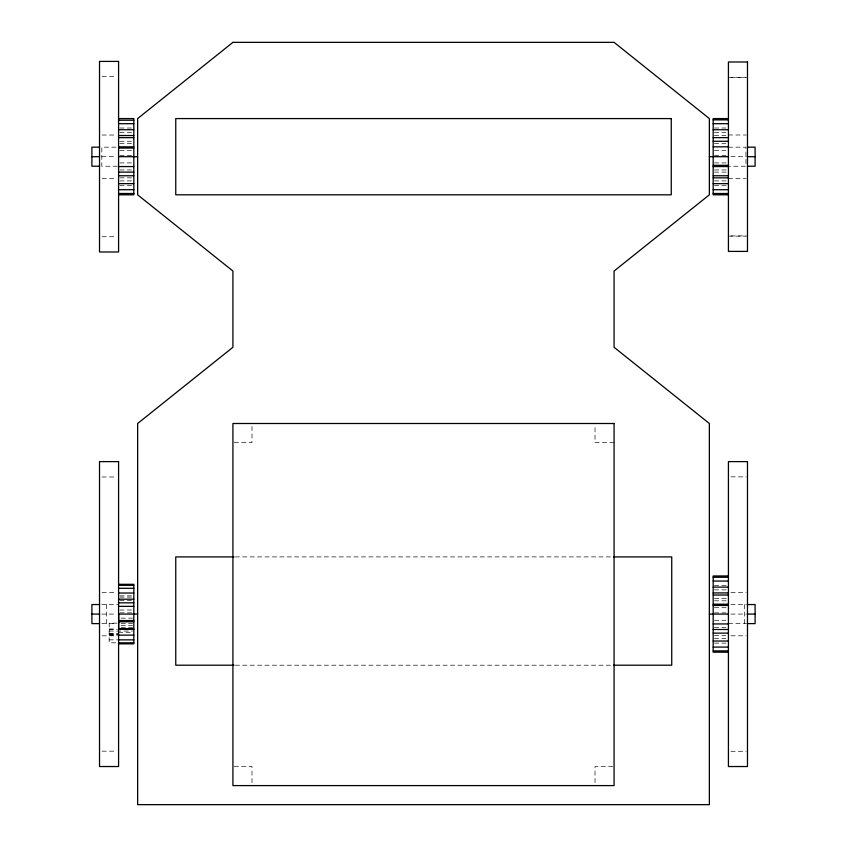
<?xml version="1.0" encoding="UTF-8"?>
<svg xmlns="http://www.w3.org/2000/svg" width="847" height="847" viewBox="0 0 847 847"><rect width="100%" height="100%" fill="white"/><g stroke="black" fill="none" stroke-linecap="round" stroke-linejoin="round"><path stroke-width="0.64" stroke-dasharray="4.24 3.18" d="M102.064 76.654L116.039 76.654M728.42 77.278L746.207 77.278M730.961 77.448L746.207 77.448M119.851 128.024L132.556 128.024M714.445 128.024L725.879 128.024M119.851 132.492L132.556 132.492M714.445 132.492L725.879 132.492M102.064 135.033L116.039 135.033M728.42 134.969L746.207 135.022M714.445 135.541L725.879 135.541M119.851 141.28L132.556 141.28M119.851 143.439L132.556 143.439M714.445 143.439L725.879 143.439M115.997 147.166L101.809 147.166L101.809 166.224L118.58 166.224M728.42 147.166L745.953 147.166L745.953 166.224L728.42 166.224M119.851 150.48L132.556 150.48M714.445 150.48L725.879 150.48M119.851 155.456L133.826 155.456M714.445 155.456L725.879 155.456M101.809 156.695L116.039 156.695M730.929 156.695L746.207 156.695M119.851 162.91L132.556 162.91M714.445 162.91L728.42 162.91M119.851 169.951L132.556 169.951M714.445 169.951L727.149 169.951M714.445 172.11L727.149 172.11M119.851 177.849L132.556 177.849M102.064 178.357L116.039 178.357M728.42 178.421L746.207 178.368M119.851 180.898L132.556 180.898M714.445 180.898L727.149 180.898M119.851 185.366L132.556 185.366M714.445 185.366L727.149 185.366M730.961 235.942L746.207 235.942M728.42 236.112L746.207 236.112M102.064 236.737L116.039 236.737M234.196 442.558L251.983 442.558L251.983 424.771M614.075 442.558L595.018 442.558L595.018 424.771M102.064 476.988L116.039 476.988M730.961 476.861L746.207 476.861M235.265 556.903L613.535 556.903M714.445 585.404L727.149 585.404M714.445 589.872L727.149 589.872M102.064 592.328L116.039 592.328M730.961 592.349L746.207 592.349M119.851 595.865L132.556 595.865M119.851 597.103L132.556 597.103M714.445 598.522L727.149 598.522M119.851 600.587L132.556 600.587M714.445 600.819L727.149 600.819M101.809 604.546L118.58 604.546M730.887 604.546L746.461 604.546M714.445 607.712L727.149 607.712M119.851 610.02L132.556 610.02M119.967 612.836L132.566 612.836M714.445 612.879L725.879 612.879M101.809 614.075L116.145 614.075M730.887 614.075L746.461 614.075M121.121 618.13L132.556 618.13M714.445 620.29L725.879 620.29M116.96 623.159L109.178 623.159L109.178 642.82L118.58 642.82M101.809 623.604L116.145 623.604M121.121 623.604L132.556 623.604M728.42 623.604L746.461 623.604M121.121 625.308L132.556 625.308M121.121 627.563L132.556 627.563M714.445 627.563L725.879 627.563M109.178 628.961L116.325 628.961M109.178 629.321L116.96 629.321M109.178 631.047L132.524 631.047M118.58 632.286L132.556 632.286M109.178 633.376L118.58 633.376M109.178 634.022L116.96 634.022M109.178 634.392L118.58 634.392M109.178 635.123L118.58 635.123M714.445 635.462L725.879 635.462M102.064 635.822L116.039 635.822M730.961 635.801L746.207 635.801M714.445 638.627L725.879 638.627M109.178 639.856L118.58 639.856M714.445 643.117L725.879 643.117M235.265 665.202L613.535 665.202M102.064 751.162L116.039 751.162M730.961 751.289L746.207 751.289M234.196 766.535L251.983 766.535L251.983 785.593M612.804 766.535L595.018 766.535L595.018 785.593M744.428 604.546L744.428 623.604M106.383 604.546L106.383 623.604"/><path stroke-width="1.27" d="M118.58 118.58L133.826 118.58L133.826 194.81L118.58 194.81M728.42 118.58L713.174 118.58L713.174 194.81L728.42 194.81M713.174 119.882L728.42 119.882M118.58 120.232L133.826 120.232M118.58 123.683L133.826 123.683M713.174 123.683L728.42 123.683M118.58 129.739L133.826 129.739M713.174 129.739L728.42 129.739M118.58 135.541L133.826 135.541M118.58 137.638L133.826 137.638M713.174 137.638L728.42 137.638M713.174 141.28L728.42 141.28M118.58 146.827L133.826 146.827M713.174 146.827L728.42 146.827M99.523 147.166L91.9 147.166L91.9 166.224L99.523 166.224M747.478 147.166L755.101 147.166L755.101 166.224L747.478 166.224M118.58 148.077L133.826 148.077M91.9 156.695L99.523 156.695M118.58 156.695L137.638 156.695M709.363 156.695L728.42 156.695M747.478 156.695L755.101 156.695M713.174 165.313L728.42 165.313M118.58 166.563L133.826 166.563M713.174 166.563L728.42 166.563M118.58 172.11L133.826 172.11M118.58 175.753L133.826 175.753M713.174 175.753L728.42 175.753M713.174 177.849L728.42 177.849M118.58 183.651L133.826 183.651M713.174 183.651L728.42 183.651M118.58 189.707L133.826 189.707M713.174 189.707L728.42 189.707M118.58 193.508L133.826 193.508M713.174 193.508L728.42 193.508M233.952 556.903L175.753 556.903L175.753 665.202L233.952 665.202M613.535 556.903L671.735 556.903L671.735 665.202L613.535 665.202M728.42 575.96L713.174 575.96L713.174 652.19L728.42 652.19M713.174 577.262L728.42 577.262M713.174 581.063L728.42 581.063M118.58 584.314L133.826 584.314L133.826 643.836L118.58 643.836M118.58 585.33L133.826 585.33M713.174 587.119L728.42 587.119M118.58 588.294L133.826 588.294M713.174 592.921L728.42 592.921M118.58 593.027L133.826 593.027M713.174 595.018L728.42 595.018M118.58 599.189L133.826 599.189M118.58 602.842L133.826 602.842M713.174 604.207L728.42 604.207M99.523 604.546L91.9 604.546L91.9 623.604L99.523 623.604M747.478 604.546L755.101 604.546L755.101 623.604L747.478 623.604M713.174 605.457L728.42 605.457M118.58 606.367L133.826 606.367M91.9 614.075L99.523 614.075M118.58 614.075L137.638 614.075M709.363 614.075L728.42 614.075M747.478 614.075L755.101 614.075M118.707 620.533L133.826 620.533M118.707 621.783L133.826 621.783M713.174 623.943L728.42 623.943M133.826 628.961L118.707 628.961L118.707 614.117M118.262 629.321L133.826 629.321M713.174 629.49L728.42 629.49M713.174 633.133L728.42 633.133M118.58 635.123L133.826 635.123M118.58 639.856L133.826 639.856M713.174 641.031L728.42 641.031M118.58 642.82L133.826 642.82M713.174 647.087L728.42 647.087M713.174 650.888L728.42 650.888M232.925 42.35L137.638 118.58L137.638 194.81L232.925 271.04L232.925 347.27L137.638 423.5L137.638 804.65L709.363 804.65L709.363 423.5L614.075 347.27L614.075 271.04L709.363 194.81L709.363 118.58L614.075 42.35L232.925 42.35M118.58 61.408L99.523 61.408L99.523 251.983L118.58 251.983L118.58 61.408M747.478 61.99L728.42 61.99L728.42 251.4L747.478 251.4L747.478 61.99M671.248 118.58L175.753 118.58L175.753 194.81L671.248 194.81L671.248 118.58M614.075 423.5L232.925 423.5L232.925 785.593L614.075 785.593L614.075 423.5M118.58 461.615L99.523 461.615L99.523 766.535L118.58 766.535L118.58 461.615M747.478 461.615L728.42 461.615L728.42 766.535L747.478 766.535L747.478 461.615"/></g></svg>
